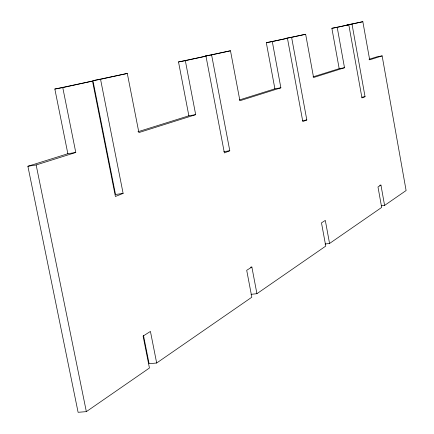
<?xml version="1.0" encoding="UTF-8"?>
<svg xmlns="http://www.w3.org/2000/svg" width="434" height="434" viewBox="0 0 434 434"><rect width="100%" height="100%" fill="white"/><g stroke="black" fill="none" stroke-linecap="round" stroke-linejoin="round"><path stroke-width="0.65" d="M67.856 153.734L54.847 89.041L62.773 87.614L75.782 152.47L67.856 153.734L27.89 166.265L78.104 412.3L86.35 411.633L149.432 368.016L143.095 336.079L150.43 331.424L156.674 363.008L149.101 363.714L143.502 335.487M156.674 363.008L251.823 297.214L246.707 270.306L251.866 267.029L256.928 293.688L251.026 294.339M256.928 293.688L325.766 246.089L321.48 222.843L325.31 220.412L329.558 243.469L325.066 244.017M329.558 243.469L381.67 207.43L377.987 186.973L380.944 185.096L384.595 205.412L381.377 205.835M384.595 205.412L406.11 190.537L382.132 55.888L377.211 56.74L369.025 59.306M382.132 55.888L369.67 59.821L362.846 21.7L352.001 24.082L365.048 96.684L361.961 97.921L348.795 24.787L337.202 27.331L344.509 67.747L313.57 77.507L305.65 34.264L291.61 37.346L306.816 119.963L302.807 121.569L287.444 38.263L272.297 41.588L280.869 87.814L239.904 100.726L230.487 50.773L211.602 54.923L229.792 150.755L224.373 152.92L205.966 56.16L185.334 60.689L195.685 114.668L138.891 132.571L127.303 73.438L100.552 79.313L123.12 193.396L115.401 196.483L92.502 81.082L54.847 89.041M27.89 166.265L36.152 164.958L75.782 152.47M137.974 131.746L188.861 115.797L195.685 114.668M239.329 99.972L274.89 88.824L280.869 87.814M313.028 76.867L339.187 68.664L344.509 67.747M62.773 87.614L92.502 81.082M123.12 193.396L115.531 194.497L92.952 80.686L127.303 73.438M188.861 115.797L178.51 61.932L205.966 56.16M274.89 88.824L266.308 42.684L287.444 38.263M339.187 68.664L331.874 28.308L348.795 24.787M362.846 21.7L346.826 25.031L352.001 24.082M331.874 28.308L337.202 27.331M305.65 34.264L285.816 38.404L291.61 37.346M266.308 42.684L272.297 41.588M230.487 50.773L205.022 56.116L211.602 54.923M178.51 61.932L185.334 60.689M92.952 80.686L100.552 79.313M361.82 97.211L365.048 96.684M302.319 120.674L306.816 119.963M223.879 151.656L229.792 150.755M379.652 185.269L380.944 185.096M250.554 267.187L251.866 267.029M36.152 164.958L86.35 411.633"/></g></svg>
